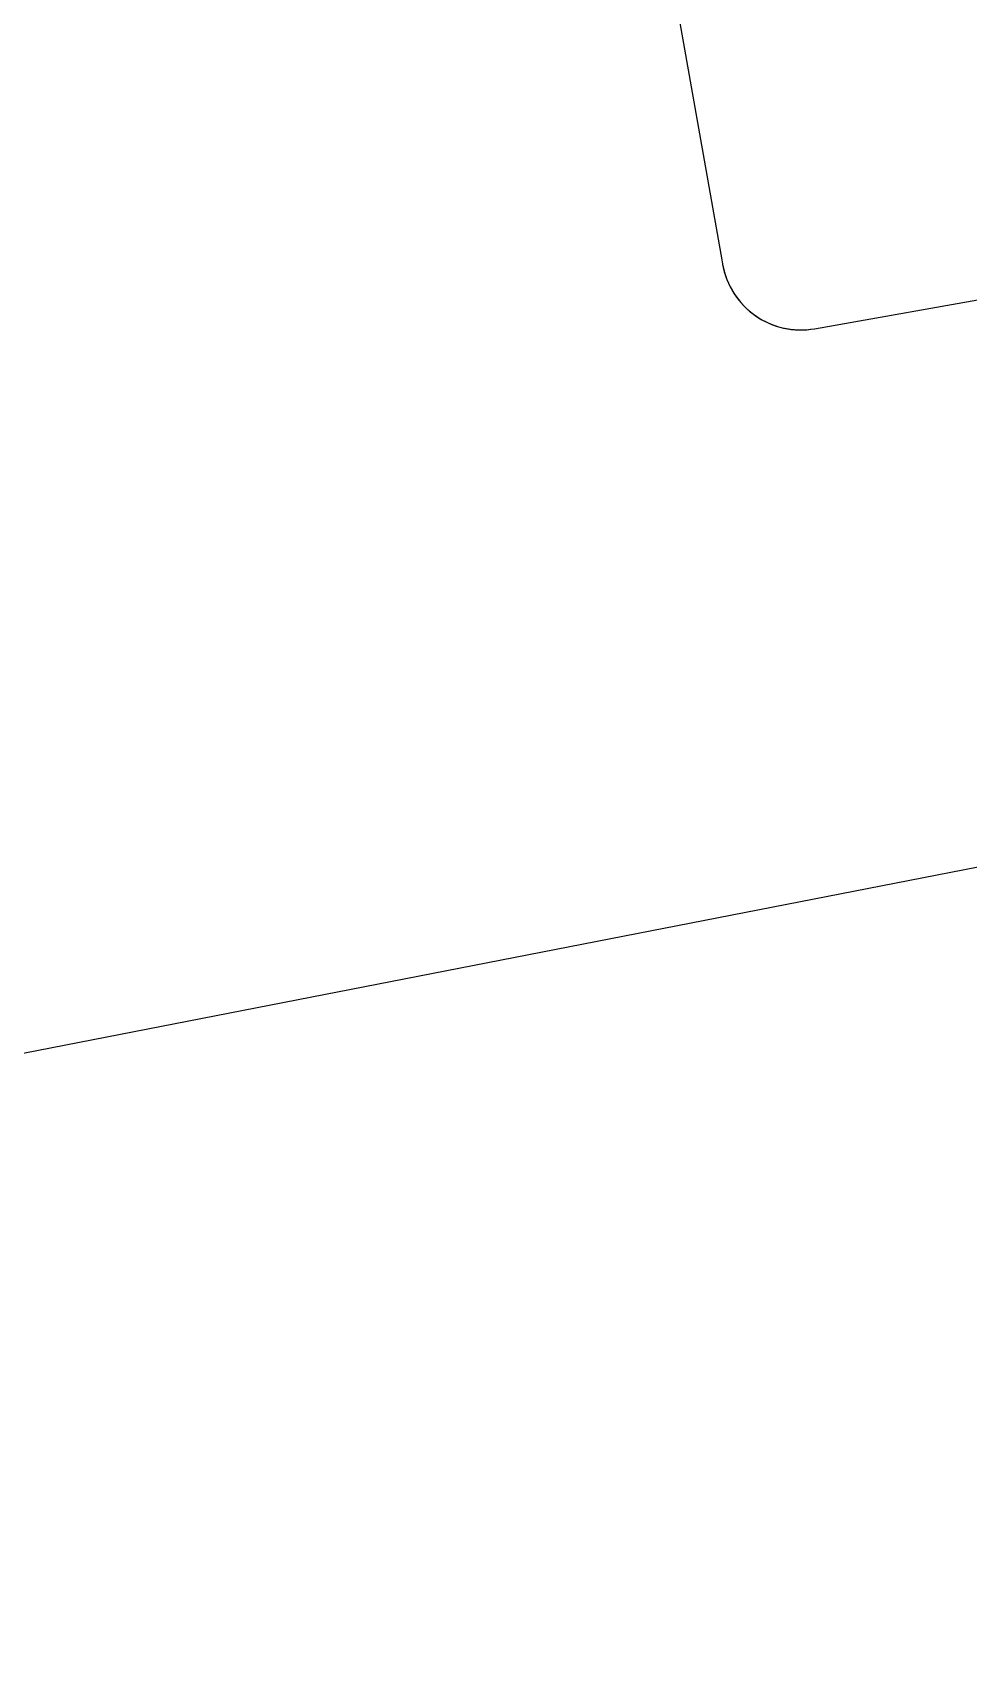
# Model space of a CAD drawing. Header units: millimetres. Extents: x -65527 to 8894748, y -37603 to 223697.
# Drawn here: x -29328.76 to -29325.17, y 101515.53 to 101521.78 of the extents above; entities that cross this region are included whole.
import ezdxf

# ---------------------------------------------------------------- set-up
doc = ezdxf.new("R2010")
doc.units = ezdxf.units.MM
doc.header["$LTSCALE"] = 10
doc.layers.add('Архитектура', color=251, linetype='Continuous')

msp = doc.modelspace()

# ---------------------------------------------------------------- linework, layer by layer
at = {"layer": 'Архитектура', "lineweight": 25, "transparency": 33554684}
msp.add_line((-29313.5064, 101520.8392), (-31374.7031, 101118.89), dxfattribs=at)
msp.add_line((-29313.5064, 101520.8392), (-31374.7031, 101118.89), dxfattribs=at)
msp.add_line((-29313.5064, 101520.8392), (-31374.7031, 101118.89), dxfattribs=at)
msp.add_line((-29313.5064, 101520.8392), (-31374.7031, 101118.89), dxfattribs=at)
msp.add_line((-29313.5064, 101520.8392), (-31374.7031, 101118.89), dxfattribs=at)
msp.add_line((-29313.5064, 101520.8392), (-31374.7031, 101118.89), dxfattribs=at)
msp.add_line((-29313.5064, 101520.8392), (-31374.7031, 101118.89), dxfattribs=at)
msp.add_line((-29313.5064, 101520.8392), (-31374.7031, 101118.89), dxfattribs=at)
msp.add_line((-29313.5064, 101520.8392), (-31374.7031, 101118.89), dxfattribs=at)
msp.add_line((-29313.5064, 101520.8392), (-31374.7031, 101118.89), dxfattribs=at)
msp.add_line((-29313.5064, 101520.8392), (-31374.7031, 101118.89), dxfattribs=at)
msp.add_line((-29313.5064, 101520.8392), (-31374.7031, 101118.89), dxfattribs=at)
msp.add_line((-29313.5064, 101520.8392), (-31374.7031, 101118.89), dxfattribs=at)
msp.add_line((-29313.5064, 101520.8392), (-31374.7031, 101118.89), dxfattribs=at)
msp.add_line((-29313.5064, 101520.8392), (-31374.7031, 101118.89), dxfattribs=at)
msp.add_line((-29313.5064, 101520.8392), (-31374.7031, 101118.89), dxfattribs=at)
msp.add_line((-29313.5064, 101520.8392), (-31374.7031, 101118.89), dxfattribs=at)
msp.add_line((-29313.5064, 101520.8392), (-31374.7031, 101118.89), dxfattribs=at)
msp.add_line((-29313.5064, 101520.8392), (-31374.7031, 101118.89), dxfattribs=at)
msp.add_line((-29313.5064, 101520.8392), (-31374.7031, 101118.89), dxfattribs=at)
msp.add_line((-29313.5064, 101520.8392), (-31374.7031, 101118.89), dxfattribs=at)
msp.add_line((-29313.5064, 101520.8392), (-31374.7031, 101118.89), dxfattribs=at)
msp.add_line((-29313.5064, 101520.8392), (-31374.7031, 101118.89), dxfattribs=at)
msp.add_line((-29313.5064, 101520.8392), (-31374.7031, 101118.89), dxfattribs=at)
msp.add_line((-29313.5064, 101520.8392), (-31374.7031, 101118.89), dxfattribs=at)
msp.add_line((-29313.5064, 101520.8392), (-31374.7031, 101118.89), dxfattribs=at)
msp.add_line((-29313.5064, 101520.8392), (-31374.7031, 101118.89), dxfattribs=at)
msp.add_line((-29313.5064, 101520.8392), (-31374.7031, 101118.89), dxfattribs=at)
msp.add_line((-29313.5064, 101520.8392), (-31374.7031, 101118.89), dxfattribs=at)
msp.add_line((-29313.5064, 101520.8392), (-31374.7031, 101118.89), dxfattribs=at)
msp.add_line((-29313.5064, 101520.8392), (-31374.7031, 101118.89), dxfattribs=at)
msp.add_line((-29313.5064, 101520.8392), (-31374.7031, 101118.89), dxfattribs=at)
msp.add_line((-29313.5064, 101520.8392), (-31374.7031, 101118.89), dxfattribs=at)
msp.add_line((-29313.5064, 101520.8392), (-31374.7031, 101118.89), dxfattribs=at)
msp.add_line((-29313.5064, 101520.8392), (-31374.7031, 101118.89), dxfattribs=at)
msp.add_line((-29313.5064, 101520.8392), (-31374.7031, 101118.89), dxfattribs=at)
msp.add_line((-29313.5064, 101520.8392), (-31374.7031, 101118.89), dxfattribs=at)
msp.add_line((-29313.5064, 101520.8392), (-31374.7031, 101118.89), dxfattribs=at)
msp.add_line((-29313.5064, 101520.8392), (-31374.7031, 101118.89), dxfattribs=at)
msp.add_line((-29313.5064, 101520.8392), (-31374.7031, 101118.89), dxfattribs=at)
msp.add_line((-29313.5064, 101520.8392), (-31374.7031, 101118.89), dxfattribs=at)
msp.add_line((-29313.5064, 101520.8392), (-31374.7031, 101118.89), dxfattribs=at)
msp.add_line((-29313.5064, 101520.8392), (-31374.7031, 101118.89), dxfattribs=at)
msp.add_line((-29313.5064, 101520.8392), (-31374.7031, 101118.89), dxfattribs=at)
msp.add_line((-29313.5064, 101520.8392), (-31374.7031, 101118.89), dxfattribs=at)
msp.add_line((-29313.5064, 101520.8392), (-31374.7031, 101118.89), dxfattribs=at)
msp.add_line((-29313.5064, 101520.8392), (-31374.7031, 101118.89), dxfattribs=at)
msp.add_line((-29313.5064, 101520.8392), (-31374.7031, 101118.89), dxfattribs=at)
msp.add_line((-29313.5064, 101520.8392), (-31374.7031, 101118.89), dxfattribs=at)
msp.add_line((-29313.5064, 101520.8392), (-31374.7031, 101118.89), dxfattribs=at)
msp.add_line((-29313.5064, 101520.8392), (-31374.7031, 101118.89), dxfattribs=at)
msp.add_line((-29313.5064, 101520.8392), (-31374.7031, 101118.89), dxfattribs=at)
msp.add_line((-29313.5064, 101520.8392), (-31374.7031, 101118.89), dxfattribs=at)
msp.add_line((-29313.5064, 101520.8392), (-31374.7031, 101118.89), dxfattribs=at)
msp.add_line((-29313.5064, 101520.8392), (-31374.7031, 101118.89), dxfattribs=at)
msp.add_line((-29313.5064, 101520.8392), (-31374.7031, 101118.89), dxfattribs=at)
msp.add_line((-29313.5064, 101520.8392), (-31374.7031, 101118.89), dxfattribs=at)
msp.add_line((-29313.5064, 101520.8392), (-31374.7031, 101118.89), dxfattribs=at)
msp.add_line((-29313.5064, 101520.8392), (-31374.7031, 101118.89), dxfattribs=at)
msp.add_line((-29313.5064, 101520.8392), (-31374.7031, 101118.89), dxfattribs=at)
msp.add_line((-29313.5064, 101520.8392), (-31374.7031, 101118.89), dxfattribs=at)
msp.add_line((-29313.5064, 101520.8392), (-31374.7031, 101118.89), dxfattribs=at)
msp.add_line((-29313.5064, 101520.8392), (-31374.7031, 101118.89), dxfattribs=at)
msp.add_line((-29313.5064, 101520.8392), (-31374.7031, 101118.89), dxfattribs=at)
msp.add_line((-29313.5064, 101520.8392), (-31374.7031, 101118.89), dxfattribs=at)
msp.add_line((-29313.5064, 101520.8392), (-31374.7031, 101118.89), dxfattribs=at)
msp.add_line((-29313.5064, 101520.8392), (-31374.7031, 101118.89), dxfattribs=at)
msp.add_line((-29313.5064, 101520.8392), (-31374.7031, 101118.89), dxfattribs=at)
msp.add_line((-29313.5064, 101520.8392), (-31374.7031, 101118.89), dxfattribs=at)
msp.add_line((-29313.5064, 101520.8392), (-31374.7031, 101118.89), dxfattribs=at)
msp.add_line((-29313.5064, 101520.8392), (-31374.7031, 101118.89), dxfattribs=at)
msp.add_line((-29313.5064, 101520.8392), (-31374.7031, 101118.89), dxfattribs=at)
msp.add_line((-29313.5064, 101520.8392), (-31374.7031, 101118.89), dxfattribs=at)
msp.add_line((-29313.5064, 101520.8392), (-31374.7031, 101118.89), dxfattribs=at)
msp.add_line((-29313.5064, 101520.8392), (-31374.7031, 101118.89), dxfattribs=at)
msp.add_line((-29313.5064, 101520.8392), (-31374.7031, 101118.89), dxfattribs=at)
msp.add_line((-29313.5064, 101520.8392), (-31374.7031, 101118.89), dxfattribs=at)
msp.add_line((-29313.5064, 101520.8392), (-31374.7031, 101118.89), dxfattribs=at)
msp.add_line((-29313.5064, 101520.8392), (-31374.7031, 101118.89), dxfattribs=at)
msp.add_line((-29313.5064, 101520.8392), (-31374.7031, 101118.89), dxfattribs=at)
msp.add_line((-29313.5064, 101520.8392), (-31374.7031, 101118.89), dxfattribs=at)
msp.add_line((-29313.5064, 101520.8392), (-31374.7031, 101118.89), dxfattribs=at)
msp.add_line((-29313.5064, 101520.8392), (-31374.7031, 101118.89), dxfattribs=at)
msp.add_line((-29313.5064, 101520.8392), (-31374.7031, 101118.89), dxfattribs=at)
msp.add_line((-29313.5064, 101520.8392), (-31374.7031, 101118.89), dxfattribs=at)
msp.add_line((-29313.5064, 101520.8392), (-31374.7031, 101118.89), dxfattribs=at)
msp.add_line((-29313.5064, 101520.8392), (-31374.7031, 101118.89), dxfattribs=at)
msp.add_line((-29313.5064, 101520.8392), (-31374.7031, 101118.89), dxfattribs=at)
msp.add_line((-29313.5064, 101520.8392), (-31374.7031, 101118.89), dxfattribs=at)
msp.add_line((-29313.5064, 101520.8392), (-31374.7031, 101118.89), dxfattribs=at)
msp.add_line((-29313.5064, 101520.8392), (-31374.7031, 101118.89), dxfattribs=at)
msp.add_line((-29313.5064, 101520.8392), (-31374.7031, 101118.89), dxfattribs=at)
msp.add_line((-29313.5064, 101520.8392), (-31374.7031, 101118.89), dxfattribs=at)
msp.add_line((-29313.5064, 101520.8392), (-31374.7031, 101118.89), dxfattribs=at)
msp.add_line((-29313.5064, 101520.8392), (-31374.7031, 101118.89), dxfattribs=at)
msp.add_line((-29313.5064, 101520.8392), (-31374.7031, 101118.89), dxfattribs=at)
msp.add_line((-29313.5064, 101520.8392), (-31374.7031, 101118.89), dxfattribs=at)
msp.add_line((-29313.5064, 101520.8392), (-31374.7031, 101118.89), dxfattribs=at)
msp.add_line((-29313.5064, 101520.8392), (-31374.7031, 101118.89), dxfattribs=at)
msp.add_line((-29313.5064, 101520.8392), (-31374.7031, 101118.89), dxfattribs=at)
msp.add_line((-29313.5064, 101520.8392), (-31374.7031, 101118.89), dxfattribs=at)
msp.add_line((-29313.5064, 101520.8392), (-31374.7031, 101118.89), dxfattribs=at)
msp.add_line((-29313.5064, 101520.8392), (-31374.7031, 101118.89), dxfattribs=at)
msp.add_line((-29313.5064, 101520.8392), (-31374.7031, 101118.89), dxfattribs=at)
msp.add_line((-29313.5064, 101520.8392), (-31374.7031, 101118.89), dxfattribs=at)
msp.add_line((-29313.5064, 101520.8392), (-31374.7031, 101118.89), dxfattribs=at)
msp.add_line((-29313.5064, 101520.8392), (-31374.7031, 101118.89), dxfattribs=at)
msp.add_line((-29313.5064, 101520.8392), (-31374.7031, 101118.89), dxfattribs=at)
msp.add_line((-29313.5064, 101520.8392), (-31374.7031, 101118.89), dxfattribs=at)
msp.add_line((-29313.5064, 101520.8392), (-31374.7031, 101118.89), dxfattribs=at)
msp.add_line((-29313.5064, 101520.8392), (-31374.7031, 101118.89), dxfattribs=at)
msp.add_line((-29313.5064, 101520.8392), (-31374.7031, 101118.89), dxfattribs=at)
msp.add_line((-29313.5064, 101520.8392), (-31374.7031, 101118.89), dxfattribs=at)
msp.add_line((-29313.5064, 101520.8392), (-31374.7031, 101118.89), dxfattribs=at)
msp.add_line((-29313.5064, 101520.8392), (-31374.7031, 101118.89), dxfattribs=at)
msp.add_line((-29313.5064, 101520.8392), (-31374.7031, 101118.89), dxfattribs=at)
msp.add_line((-29313.5064, 101520.8392), (-31374.7031, 101118.89), dxfattribs=at)
msp.add_line((-29313.5064, 101520.8392), (-31374.7031, 101118.89), dxfattribs=at)
msp.add_line((-29313.5064, 101520.8392), (-31374.7031, 101118.89), dxfattribs=at)
msp.add_line((-29313.5064, 101520.8392), (-31374.7031, 101118.89), dxfattribs=at)
msp.add_line((-29313.5064, 101520.8392), (-31374.7031, 101118.89), dxfattribs=at)
msp.add_line((-29313.5064, 101520.8392), (-31374.7031, 101118.89), dxfattribs=at)
msp.add_line((-29313.5064, 101520.8392), (-31374.7031, 101118.89), dxfattribs=at)
msp.add_line((-29313.5064, 101520.8392), (-31374.7031, 101118.89), dxfattribs=at)
msp.add_line((-29313.5064, 101520.8392), (-31374.7031, 101118.89), dxfattribs=at)
msp.add_line((-29313.5064, 101520.8392), (-31374.7031, 101118.89), dxfattribs=at)
msp.add_line((-29313.5064, 101520.8392), (-31374.7031, 101118.89), dxfattribs=at)
msp.add_line((-29313.5064, 101520.8392), (-31374.7031, 101118.89), dxfattribs=at)
msp.add_line((-29313.5064, 101520.8392), (-31374.7031, 101118.89), dxfattribs=at)
msp.add_line((-29313.5064, 101520.8392), (-31374.7031, 101118.89), dxfattribs=at)
msp.add_line((-29313.5064, 101520.8392), (-31374.7031, 101118.89), dxfattribs=at)
msp.add_line((-29313.5064, 101520.8392), (-31374.7031, 101118.89), dxfattribs=at)
msp.add_line((-29313.5064, 101520.8392), (-31374.7031, 101118.89), dxfattribs=at)
msp.add_line((-29313.5064, 101520.8392), (-31374.7031, 101118.89), dxfattribs=at)
msp.add_line((-29313.5064, 101520.8392), (-31374.7031, 101118.89), dxfattribs=at)
msp.add_line((-29313.5064, 101520.8392), (-31374.7031, 101118.89), dxfattribs=at)
msp.add_line((-29313.5064, 101520.8392), (-31374.7031, 101118.89), dxfattribs=at)
msp.add_line((-29313.5064, 101520.8392), (-31374.7031, 101118.89), dxfattribs=at)
msp.add_line((-29313.5064, 101520.8392), (-31374.7031, 101118.89), dxfattribs=at)
msp.add_line((-29313.5064, 101520.8392), (-31374.7031, 101118.89), dxfattribs=at)
msp.add_line((-29313.5064, 101520.8392), (-31374.7031, 101118.89), dxfattribs=at)
msp.add_line((-29313.5064, 101520.8392), (-31374.7031, 101118.89), dxfattribs=at)
msp.add_line((-29313.5064, 101520.8392), (-31374.7031, 101118.89), dxfattribs=at)
msp.add_line((-29313.5064, 101520.8392), (-31374.7031, 101118.89), dxfattribs=at)
msp.add_line((-29313.5064, 101520.8392), (-31374.7031, 101118.89), dxfattribs=at)
msp.add_line((-29313.5064, 101520.8392), (-31374.7031, 101118.89), dxfattribs=at)
msp.add_line((-29313.5064, 101520.8392), (-31374.7031, 101118.89), dxfattribs=at)
msp.add_lwpolyline([(-29327.2209, 101528.1987, 0.4144), (-29327.3691, 101527.9867), (-29326.1137, 101520.9037, 0.430028), (-29325.7573, 101520.6393), (-29325.0371, 101520.767, 0.109814)], format="xyb", dxfattribs=at)
msp.add_lwpolyline([(-29327.2209, 101528.1987, 0.4144), (-29327.3691, 101527.9867), (-29326.1137, 101520.9037, 0.430028), (-29325.7573, 101520.6393), (-29325.0371, 101520.767, 0.109814)], format="xyb", dxfattribs=at)
msp.add_lwpolyline([(-29327.2209, 101528.1987, 0.4144), (-29327.3691, 101527.9867), (-29326.1137, 101520.9037, 0.430028), (-29325.7573, 101520.6393), (-29325.0371, 101520.767, 0.109814)], format="xyb", dxfattribs=at)
msp.add_lwpolyline([(-29327.2209, 101528.1987, 0.4144), (-29327.3691, 101527.9867), (-29326.1137, 101520.9037, 0.430028), (-29325.7573, 101520.6393), (-29325.0371, 101520.767, 0.109814)], format="xyb", dxfattribs=at)
msp.add_lwpolyline([(-29327.2209, 101528.1987, 0.4144), (-29327.3691, 101527.9867), (-29326.1137, 101520.9037, 0.430028), (-29325.7573, 101520.6393), (-29325.0371, 101520.767, 0.109814)], format="xyb", dxfattribs=at)
msp.add_lwpolyline([(-29327.2209, 101528.1987, 0.4144), (-29327.3691, 101527.9867), (-29326.1137, 101520.9037, 0.430028), (-29325.7573, 101520.6393), (-29325.0371, 101520.767, 0.109814)], format="xyb", dxfattribs=at)
msp.add_lwpolyline([(-29327.2209, 101528.1987, 0.4144), (-29327.3691, 101527.9867), (-29326.1137, 101520.9037, 0.430028), (-29325.7573, 101520.6393), (-29325.0371, 101520.767, 0.109814)], format="xyb", dxfattribs=at)
msp.add_lwpolyline([(-29327.2209, 101528.1987, 0.4144), (-29327.3691, 101527.9867), (-29326.1137, 101520.9037, 0.430028), (-29325.7573, 101520.6393), (-29325.0371, 101520.767, 0.109814)], format="xyb", dxfattribs=at)
msp.add_lwpolyline([(-29327.2209, 101528.1987, 0.4144), (-29327.3691, 101527.9867), (-29326.1137, 101520.9037, 0.430028), (-29325.7573, 101520.6393), (-29325.0371, 101520.767, 0.109814)], format="xyb", dxfattribs=at)
msp.add_lwpolyline([(-29327.2209, 101528.1987, 0.4144), (-29327.3691, 101527.9867), (-29326.1137, 101520.9037, 0.430028), (-29325.7573, 101520.6393), (-29325.0371, 101520.767, 0.109814)], format="xyb", dxfattribs=at)
msp.add_lwpolyline([(-29327.2209, 101528.1987, 0.4144), (-29327.3691, 101527.9867), (-29326.1137, 101520.9037, 0.430028), (-29325.7573, 101520.6393), (-29325.0371, 101520.767, 0.109814)], format="xyb", dxfattribs=at)
msp.add_lwpolyline([(-29327.2209, 101528.1987, 0.4144), (-29327.3691, 101527.9867), (-29326.1137, 101520.9037, 0.430028), (-29325.7573, 101520.6393), (-29325.0371, 101520.767, 0.109814)], format="xyb", dxfattribs=at)
msp.add_lwpolyline([(-29327.2209, 101528.1987, 0.4144), (-29327.3691, 101527.9867), (-29326.1137, 101520.9037, 0.430028), (-29325.7573, 101520.6393), (-29325.0371, 101520.767, 0.109814)], format="xyb", dxfattribs=at)
msp.add_lwpolyline([(-29327.2209, 101528.1987, 0.4144), (-29327.3691, 101527.9867), (-29326.1137, 101520.9037, 0.430028), (-29325.7573, 101520.6393), (-29325.0371, 101520.767, 0.109814)], format="xyb", dxfattribs=at)
msp.add_lwpolyline([(-29327.2209, 101528.1987, 0.4144), (-29327.3691, 101527.9867), (-29326.1137, 101520.9037, 0.430028), (-29325.7573, 101520.6393), (-29325.0371, 101520.767, 0.109814)], format="xyb", dxfattribs=at)
msp.add_lwpolyline([(-29327.2209, 101528.1987, 0.4144), (-29327.3691, 101527.9867), (-29326.1137, 101520.9037, 0.430028), (-29325.7573, 101520.6393), (-29325.0371, 101520.767, 0.109814)], format="xyb", dxfattribs=at)
msp.add_lwpolyline([(-29327.2209, 101528.1987, 0.4144), (-29327.3691, 101527.9867), (-29326.1137, 101520.9037, 0.430028), (-29325.7573, 101520.6393), (-29325.0371, 101520.767, 0.109814)], format="xyb", dxfattribs=at)
msp.add_lwpolyline([(-29327.2209, 101528.1987, 0.4144), (-29327.3691, 101527.9867), (-29326.1137, 101520.9037, 0.430028), (-29325.7573, 101520.6393), (-29325.0371, 101520.767, 0.109814)], format="xyb", dxfattribs=at)
msp.add_lwpolyline([(-29327.2209, 101528.1987, 0.4144), (-29327.3691, 101527.9867), (-29326.1137, 101520.9037, 0.430028), (-29325.7573, 101520.6393), (-29325.0371, 101520.767, 0.109814)], format="xyb", dxfattribs=at)
msp.add_lwpolyline([(-29327.2209, 101528.1987, 0.4144), (-29327.3691, 101527.9867), (-29326.1137, 101520.9037, 0.430028), (-29325.7573, 101520.6393), (-29325.0371, 101520.767, 0.109814)], format="xyb", dxfattribs=at)
msp.add_lwpolyline([(-29327.2209, 101528.1987, 0.4144), (-29327.3691, 101527.9867), (-29326.1137, 101520.9037, 0.430028), (-29325.7573, 101520.6393), (-29325.0371, 101520.767, 0.109814)], format="xyb", dxfattribs=at)
msp.add_lwpolyline([(-29327.2209, 101528.1987, 0.4144), (-29327.3691, 101527.9867), (-29326.1137, 101520.9037, 0.430028), (-29325.7573, 101520.6393), (-29325.0371, 101520.767, 0.109814)], format="xyb", dxfattribs=at)
msp.add_lwpolyline([(-29327.2209, 101528.1987, 0.4144), (-29327.3691, 101527.9867), (-29326.1137, 101520.9037, 0.430028), (-29325.7573, 101520.6393), (-29325.0371, 101520.767, 0.109814)], format="xyb", dxfattribs=at)
msp.add_lwpolyline([(-29327.2209, 101528.1987, 0.4144), (-29327.3691, 101527.9867), (-29326.1137, 101520.9037, 0.430028), (-29325.7573, 101520.6393), (-29325.0371, 101520.767, 0.109814)], format="xyb", dxfattribs=at)
msp.add_lwpolyline([(-29327.2209, 101528.1987, 0.4144), (-29327.3691, 101527.9867), (-29326.1137, 101520.9037, 0.430028), (-29325.7573, 101520.6393), (-29325.0371, 101520.767, 0.109814)], format="xyb", dxfattribs=at)
msp.add_lwpolyline([(-29327.2209, 101528.1987, 0.4144), (-29327.3691, 101527.9867), (-29326.1137, 101520.9037, 0.430028), (-29325.7573, 101520.6393), (-29325.0371, 101520.767, 0.109814)], format="xyb", dxfattribs=at)
msp.add_lwpolyline([(-29327.2209, 101528.1987, 0.4144), (-29327.3691, 101527.9867), (-29326.1137, 101520.9037, 0.430028), (-29325.7573, 101520.6393), (-29325.0371, 101520.767, 0.109814)], format="xyb", dxfattribs=at)
msp.add_lwpolyline([(-29327.2209, 101528.1987, 0.4144), (-29327.3691, 101527.9867), (-29326.1137, 101520.9037, 0.430028), (-29325.7573, 101520.6393), (-29325.0371, 101520.767, 0.109814)], format="xyb", dxfattribs=at)
msp.add_lwpolyline([(-29327.2209, 101528.1987, 0.4144), (-29327.3691, 101527.9867), (-29326.1137, 101520.9037, 0.430028), (-29325.7573, 101520.6393), (-29325.0371, 101520.767, 0.109814)], format="xyb", dxfattribs=at)
msp.add_lwpolyline([(-29327.2209, 101528.1987, 0.4144), (-29327.3691, 101527.9867), (-29326.1137, 101520.9037, 0.430028), (-29325.7573, 101520.6393), (-29325.0371, 101520.767, 0.109814)], format="xyb", dxfattribs=at)
msp.add_lwpolyline([(-29327.2209, 101528.1987, 0.4144), (-29327.3691, 101527.9867), (-29326.1137, 101520.9037, 0.430028), (-29325.7573, 101520.6393), (-29325.0371, 101520.767, 0.109814)], format="xyb", dxfattribs=at)
msp.add_lwpolyline([(-29327.2209, 101528.1987, 0.4144), (-29327.3691, 101527.9867), (-29326.1137, 101520.9037, 0.430028), (-29325.7573, 101520.6393), (-29325.0371, 101520.767, 0.109814)], format="xyb", dxfattribs=at)
msp.add_lwpolyline([(-29327.2209, 101528.1987, 0.4144), (-29327.3691, 101527.9867), (-29326.1137, 101520.9037, 0.430028), (-29325.7573, 101520.6393), (-29325.0371, 101520.767, 0.109814)], format="xyb", dxfattribs=at)
msp.add_lwpolyline([(-29327.2209, 101528.1987, 0.4144), (-29327.3691, 101527.9867), (-29326.1137, 101520.9037, 0.430028), (-29325.7573, 101520.6393), (-29325.0371, 101520.767, 0.109814)], format="xyb", dxfattribs=at)
msp.add_lwpolyline([(-29327.2209, 101528.1987, 0.4144), (-29327.3691, 101527.9867), (-29326.1137, 101520.9037, 0.430028), (-29325.7573, 101520.6393), (-29325.0371, 101520.767, 0.109814)], format="xyb", dxfattribs=at)
msp.add_lwpolyline([(-29327.2209, 101528.1987, 0.4144), (-29327.3691, 101527.9867), (-29326.1137, 101520.9037, 0.430028), (-29325.7573, 101520.6393), (-29325.0371, 101520.767, 0.109814)], format="xyb", dxfattribs=at)
msp.add_lwpolyline([(-29327.2209, 101528.1987, 0.4144), (-29327.3691, 101527.9867), (-29326.1137, 101520.9037, 0.430028), (-29325.7573, 101520.6393), (-29325.0371, 101520.767, 0.109814)], format="xyb", dxfattribs=at)
msp.add_lwpolyline([(-29327.2209, 101528.1987, 0.4144), (-29327.3691, 101527.9867), (-29326.1137, 101520.9037, 0.430028), (-29325.7573, 101520.6393), (-29325.0371, 101520.767, 0.109814)], format="xyb", dxfattribs=at)
msp.add_lwpolyline([(-29327.2209, 101528.1987, 0.4144), (-29327.3691, 101527.9867), (-29326.1137, 101520.9037, 0.430028), (-29325.7573, 101520.6393), (-29325.0371, 101520.767, 0.109814)], format="xyb", dxfattribs=at)
msp.add_lwpolyline([(-29327.2209, 101528.1987, 0.4144), (-29327.3691, 101527.9867), (-29326.1137, 101520.9037, 0.430028), (-29325.7573, 101520.6393), (-29325.0371, 101520.767, 0.109814)], format="xyb", dxfattribs=at)
msp.add_lwpolyline([(-29327.2209, 101528.1987, 0.4144), (-29327.3691, 101527.9867), (-29326.1137, 101520.9037, 0.430028), (-29325.7573, 101520.6393), (-29325.0371, 101520.767, 0.109814)], format="xyb", dxfattribs=at)
msp.add_lwpolyline([(-29327.2209, 101528.1987, 0.4144), (-29327.3691, 101527.9867), (-29326.1137, 101520.9037, 0.430028), (-29325.7573, 101520.6393), (-29325.0371, 101520.767, 0.109814)], format="xyb", dxfattribs=at)
msp.add_lwpolyline([(-29327.2209, 101528.1987, 0.4144), (-29327.3691, 101527.9867), (-29326.1137, 101520.9037, 0.430028), (-29325.7573, 101520.6393), (-29325.0371, 101520.767, 0.109814)], format="xyb", dxfattribs=at)
msp.add_lwpolyline([(-29327.2209, 101528.1987, 0.4144), (-29327.3691, 101527.9867), (-29326.1137, 101520.9037, 0.430028), (-29325.7573, 101520.6393), (-29325.0371, 101520.767, 0.109814)], format="xyb", dxfattribs=at)
msp.add_lwpolyline([(-29327.2209, 101528.1987, 0.4144), (-29327.3691, 101527.9867), (-29326.1137, 101520.9037, 0.430028), (-29325.7573, 101520.6393), (-29325.0371, 101520.767, 0.109814)], format="xyb", dxfattribs=at)
msp.add_lwpolyline([(-29327.2209, 101528.1987, 0.4144), (-29327.3691, 101527.9867), (-29326.1137, 101520.9037, 0.430028), (-29325.7573, 101520.6393), (-29325.0371, 101520.767, 0.109814)], format="xyb", dxfattribs=at)
msp.add_lwpolyline([(-29327.2209, 101528.1987, 0.4144), (-29327.3691, 101527.9867), (-29326.1137, 101520.9037, 0.430028), (-29325.7573, 101520.6393), (-29325.0371, 101520.767, 0.109814)], format="xyb", dxfattribs=at)
msp.add_lwpolyline([(-29327.2209, 101528.1987, 0.4144), (-29327.3691, 101527.9867), (-29326.1137, 101520.9037, 0.430028), (-29325.7573, 101520.6393), (-29325.0371, 101520.767, 0.109814)], format="xyb", dxfattribs=at)
msp.add_lwpolyline([(-29327.2209, 101528.1987, 0.4144), (-29327.3691, 101527.9867), (-29326.1137, 101520.9037, 0.430028), (-29325.7573, 101520.6393), (-29325.0371, 101520.767, 0.109814)], format="xyb", dxfattribs=at)
msp.add_lwpolyline([(-29327.2209, 101528.1987, 0.4144), (-29327.3691, 101527.9867), (-29326.1137, 101520.9037, 0.430028), (-29325.7573, 101520.6393), (-29325.0371, 101520.767, 0.109814)], format="xyb", dxfattribs=at)
msp.add_lwpolyline([(-29327.2209, 101528.1987, 0.4144), (-29327.3691, 101527.9867), (-29326.1137, 101520.9037, 0.430028), (-29325.7573, 101520.6393), (-29325.0371, 101520.767, 0.109814)], format="xyb", dxfattribs=at)
msp.add_lwpolyline([(-29327.2209, 101528.1987, 0.4144), (-29327.3691, 101527.9867), (-29326.1137, 101520.9037, 0.430028), (-29325.7573, 101520.6393), (-29325.0371, 101520.767, 0.109814)], format="xyb", dxfattribs=at)
msp.add_lwpolyline([(-29327.2209, 101528.1987, 0.4144), (-29327.3691, 101527.9867), (-29326.1137, 101520.9037, 0.430028), (-29325.7573, 101520.6393), (-29325.0371, 101520.767, 0.109814)], format="xyb", dxfattribs=at)
msp.add_lwpolyline([(-29327.2209, 101528.1987, 0.4144), (-29327.3691, 101527.9867), (-29326.1137, 101520.9037, 0.430028), (-29325.7573, 101520.6393), (-29325.0371, 101520.767, 0.109814)], format="xyb", dxfattribs=at)
msp.add_lwpolyline([(-29327.2209, 101528.1987, 0.4144), (-29327.3691, 101527.9867), (-29326.1137, 101520.9037, 0.430028), (-29325.7573, 101520.6393), (-29325.0371, 101520.767, 0.109814)], format="xyb", dxfattribs=at)
msp.add_lwpolyline([(-29327.2209, 101528.1987, 0.4144), (-29327.3691, 101527.9867), (-29326.1137, 101520.9037, 0.430028), (-29325.7573, 101520.6393), (-29325.0371, 101520.767, 0.109814)], format="xyb", dxfattribs=at)
msp.add_lwpolyline([(-29327.2209, 101528.1987, 0.4144), (-29327.3691, 101527.9867), (-29326.1137, 101520.9037, 0.430028), (-29325.7573, 101520.6393), (-29325.0371, 101520.767, 0.109814)], format="xyb", dxfattribs=at)
msp.add_lwpolyline([(-29327.2209, 101528.1987, 0.4144), (-29327.3691, 101527.9867), (-29326.1137, 101520.9037, 0.430028), (-29325.7573, 101520.6393), (-29325.0371, 101520.767, 0.109814)], format="xyb", dxfattribs=at)
msp.add_lwpolyline([(-29327.2209, 101528.1987, 0.4144), (-29327.3691, 101527.9867), (-29326.1137, 101520.9037, 0.430028), (-29325.7573, 101520.6393), (-29325.0371, 101520.767, 0.109814)], format="xyb", dxfattribs=at)
msp.add_lwpolyline([(-29327.2209, 101528.1987, 0.4144), (-29327.3691, 101527.9867), (-29326.1137, 101520.9037, 0.430028), (-29325.7573, 101520.6393), (-29325.0371, 101520.767, 0.109814)], format="xyb", dxfattribs=at)
msp.add_lwpolyline([(-29327.2209, 101528.1987, 0.4144), (-29327.3691, 101527.9867), (-29326.1137, 101520.9037, 0.430028), (-29325.7573, 101520.6393), (-29325.0371, 101520.767, 0.109814)], format="xyb", dxfattribs=at)
msp.add_lwpolyline([(-29327.2209, 101528.1987, 0.4144), (-29327.3691, 101527.9867), (-29326.1137, 101520.9037, 0.430028), (-29325.7573, 101520.6393), (-29325.0371, 101520.767, 0.109814)], format="xyb", dxfattribs=at)
msp.add_lwpolyline([(-29327.2209, 101528.1987, 0.4144), (-29327.3691, 101527.9867), (-29326.1137, 101520.9037, 0.430028), (-29325.7573, 101520.6393), (-29325.0371, 101520.767, 0.109814)], format="xyb", dxfattribs=at)
msp.add_lwpolyline([(-29327.2209, 101528.1987, 0.4144), (-29327.3691, 101527.9867), (-29326.1137, 101520.9037, 0.430028), (-29325.7573, 101520.6393), (-29325.0371, 101520.767, 0.109814)], format="xyb", dxfattribs=at)
msp.add_lwpolyline([(-29327.2209, 101528.1987, 0.4144), (-29327.3691, 101527.9867), (-29326.1137, 101520.9037, 0.430028), (-29325.7573, 101520.6393), (-29325.0371, 101520.767, 0.109814)], format="xyb", dxfattribs=at)
msp.add_lwpolyline([(-29327.2209, 101528.1987, 0.4144), (-29327.3691, 101527.9867), (-29326.1137, 101520.9037, 0.430028), (-29325.7573, 101520.6393), (-29325.0371, 101520.767, 0.109814)], format="xyb", dxfattribs=at)
msp.add_lwpolyline([(-29327.2209, 101528.1987, 0.4144), (-29327.3691, 101527.9867), (-29326.1137, 101520.9037, 0.430028), (-29325.7573, 101520.6393), (-29325.0371, 101520.767, 0.109814)], format="xyb", dxfattribs=at)
msp.add_lwpolyline([(-29327.2209, 101528.1987, 0.4144), (-29327.3691, 101527.9867), (-29326.1137, 101520.9037, 0.430028), (-29325.7573, 101520.6393), (-29325.0371, 101520.767, 0.109814)], format="xyb", dxfattribs=at)
msp.add_lwpolyline([(-29327.2209, 101528.1987, 0.4144), (-29327.3691, 101527.9867), (-29326.1137, 101520.9037, 0.430028), (-29325.7573, 101520.6393), (-29325.0371, 101520.767, 0.109814)], format="xyb", dxfattribs=at)
msp.add_lwpolyline([(-29327.2209, 101528.1987, 0.4144), (-29327.3691, 101527.9867), (-29326.1137, 101520.9037, 0.430028), (-29325.7573, 101520.6393), (-29325.0371, 101520.767, 0.109814)], format="xyb", dxfattribs=at)
msp.add_lwpolyline([(-29327.2209, 101528.1987, 0.4144), (-29327.3691, 101527.9867), (-29326.1137, 101520.9037, 0.430028), (-29325.7573, 101520.6393), (-29325.0371, 101520.767, 0.109814)], format="xyb", dxfattribs=at)
msp.add_lwpolyline([(-29327.2209, 101528.1987, 0.4144), (-29327.3691, 101527.9867), (-29326.1137, 101520.9037, 0.430028), (-29325.7573, 101520.6393), (-29325.0371, 101520.767, 0.109814)], format="xyb", dxfattribs=at)
msp.add_lwpolyline([(-29327.2209, 101528.1987, 0.4144), (-29327.3691, 101527.9867), (-29326.1137, 101520.9037, 0.430028), (-29325.7573, 101520.6393), (-29325.0371, 101520.767, 0.109814)], format="xyb", dxfattribs=at)
msp.add_lwpolyline([(-29327.2209, 101528.1987, 0.4144), (-29327.3691, 101527.9867), (-29326.1137, 101520.9037, 0.430028), (-29325.7573, 101520.6393), (-29325.0371, 101520.767, 0.109814)], format="xyb", dxfattribs=at)
msp.add_lwpolyline([(-29327.2209, 101528.1987, 0.4144), (-29327.3691, 101527.9867), (-29326.1137, 101520.9037, 0.430028), (-29325.7573, 101520.6393), (-29325.0371, 101520.767, 0.109814)], format="xyb", dxfattribs=at)
msp.add_lwpolyline([(-29327.2209, 101528.1987, 0.4144), (-29327.3691, 101527.9867), (-29326.1137, 101520.9037, 0.430028), (-29325.7573, 101520.6393), (-29325.0371, 101520.767, 0.109814)], format="xyb", dxfattribs=at)
msp.add_lwpolyline([(-29327.2209, 101528.1987, 0.4144), (-29327.3691, 101527.9867), (-29326.1137, 101520.9037, 0.430028), (-29325.7573, 101520.6393), (-29325.0371, 101520.767, 0.109814)], format="xyb", dxfattribs=at)
msp.add_lwpolyline([(-29327.2209, 101528.1987, 0.4144), (-29327.3691, 101527.9867), (-29326.1137, 101520.9037, 0.430028), (-29325.7573, 101520.6393), (-29325.0371, 101520.767, 0.109814)], format="xyb", dxfattribs=at)
msp.add_lwpolyline([(-29327.2209, 101528.1987, 0.4144), (-29327.3691, 101527.9867), (-29326.1137, 101520.9037, 0.430028), (-29325.7573, 101520.6393), (-29325.0371, 101520.767, 0.109814)], format="xyb", dxfattribs=at)
msp.add_lwpolyline([(-29327.2209, 101528.1987, 0.4144), (-29327.3691, 101527.9867), (-29326.1137, 101520.9037, 0.430028), (-29325.7573, 101520.6393), (-29325.0371, 101520.767, 0.109814)], format="xyb", dxfattribs=at)
msp.add_lwpolyline([(-29327.2209, 101528.1987, 0.4144), (-29327.3691, 101527.9867), (-29326.1137, 101520.9037, 0.430028), (-29325.7573, 101520.6393), (-29325.0371, 101520.767, 0.109814)], format="xyb", dxfattribs=at)
msp.add_lwpolyline([(-29327.2209, 101528.1987, 0.4144), (-29327.3691, 101527.9867), (-29326.1137, 101520.9037, 0.430028), (-29325.7573, 101520.6393), (-29325.0371, 101520.767, 0.109814)], format="xyb", dxfattribs=at)
msp.add_lwpolyline([(-29327.2209, 101528.1987, 0.4144), (-29327.3691, 101527.9867), (-29326.1137, 101520.9037, 0.430028), (-29325.7573, 101520.6393), (-29325.0371, 101520.767, 0.109814)], format="xyb", dxfattribs=at)
msp.add_lwpolyline([(-29327.2209, 101528.1987, 0.4144), (-29327.3691, 101527.9867), (-29326.1137, 101520.9037, 0.430028), (-29325.7573, 101520.6393), (-29325.0371, 101520.767, 0.109814)], format="xyb", dxfattribs=at)
msp.add_lwpolyline([(-29327.2209, 101528.1987, 0.4144), (-29327.3691, 101527.9867), (-29326.1137, 101520.9037, 0.430028), (-29325.7573, 101520.6393), (-29325.0371, 101520.767, 0.109814)], format="xyb", dxfattribs=at)
msp.add_lwpolyline([(-29327.2209, 101528.1987, 0.4144), (-29327.3691, 101527.9867), (-29326.1137, 101520.9037, 0.430028), (-29325.7573, 101520.6393), (-29325.0371, 101520.767, 0.109814)], format="xyb", dxfattribs=at)
msp.add_lwpolyline([(-29327.2209, 101528.1987, 0.4144), (-29327.3691, 101527.9867), (-29326.1137, 101520.9037, 0.430028), (-29325.7573, 101520.6393), (-29325.0371, 101520.767, 0.109814)], format="xyb", dxfattribs=at)
msp.add_lwpolyline([(-29327.2209, 101528.1987, 0.4144), (-29327.3691, 101527.9867), (-29326.1137, 101520.9037, 0.430028), (-29325.7573, 101520.6393), (-29325.0371, 101520.767, 0.109814)], format="xyb", dxfattribs=at)
msp.add_lwpolyline([(-29327.2209, 101528.1987, 0.4144), (-29327.3691, 101527.9867), (-29326.1137, 101520.9037, 0.430028), (-29325.7573, 101520.6393), (-29325.0371, 101520.767, 0.109814)], format="xyb", dxfattribs=at)
msp.add_lwpolyline([(-29327.2209, 101528.1987, 0.4144), (-29327.3691, 101527.9867), (-29326.1137, 101520.9037, 0.430028), (-29325.7573, 101520.6393), (-29325.0371, 101520.767, 0.109814)], format="xyb", dxfattribs=at)
msp.add_lwpolyline([(-29327.2209, 101528.1987, 0.4144), (-29327.3691, 101527.9867), (-29326.1137, 101520.9037, 0.430028), (-29325.7573, 101520.6393), (-29325.0371, 101520.767, 0.109814)], format="xyb", dxfattribs=at)
msp.add_lwpolyline([(-29327.2209, 101528.1987, 0.4144), (-29327.3691, 101527.9867), (-29326.1137, 101520.9037, 0.430028), (-29325.7573, 101520.6393), (-29325.0371, 101520.767, 0.109814)], format="xyb", dxfattribs=at)
msp.add_lwpolyline([(-29327.2209, 101528.1987, 0.4144), (-29327.3691, 101527.9867), (-29326.1137, 101520.9037, 0.430028), (-29325.7573, 101520.6393), (-29325.0371, 101520.767, 0.109814)], format="xyb", dxfattribs=at)
msp.add_lwpolyline([(-29327.2209, 101528.1987, 0.4144), (-29327.3691, 101527.9867), (-29326.1137, 101520.9037, 0.430028), (-29325.7573, 101520.6393), (-29325.0371, 101520.767, 0.109814)], format="xyb", dxfattribs=at)
msp.add_lwpolyline([(-29327.2209, 101528.1987, 0.4144), (-29327.3691, 101527.9867), (-29326.1137, 101520.9037, 0.430028), (-29325.7573, 101520.6393), (-29325.0371, 101520.767, 0.109814)], format="xyb", dxfattribs=at)
msp.add_lwpolyline([(-29327.2209, 101528.1987, 0.4144), (-29327.3691, 101527.9867), (-29326.1137, 101520.9037, 0.430028), (-29325.7573, 101520.6393), (-29325.0371, 101520.767, 0.109814)], format="xyb", dxfattribs=at)
msp.add_lwpolyline([(-29327.2209, 101528.1987, 0.4144), (-29327.3691, 101527.9867), (-29326.1137, 101520.9037, 0.430028), (-29325.7573, 101520.6393), (-29325.0371, 101520.767, 0.109814)], format="xyb", dxfattribs=at)
msp.add_lwpolyline([(-29327.2209, 101528.1987, 0.4144), (-29327.3691, 101527.9867), (-29326.1137, 101520.9037, 0.430028), (-29325.7573, 101520.6393), (-29325.0371, 101520.767, 0.109814)], format="xyb", dxfattribs=at)
msp.add_lwpolyline([(-29327.2209, 101528.1987, 0.4144), (-29327.3691, 101527.9867), (-29326.1137, 101520.9037, 0.430028), (-29325.7573, 101520.6393), (-29325.0371, 101520.767, 0.109814)], format="xyb", dxfattribs=at)
msp.add_lwpolyline([(-29327.2209, 101528.1987, 0.4144), (-29327.3691, 101527.9867), (-29326.1137, 101520.9037, 0.430028), (-29325.7573, 101520.6393), (-29325.0371, 101520.767, 0.109814)], format="xyb", dxfattribs=at)
msp.add_lwpolyline([(-29327.2209, 101528.1987, 0.4144), (-29327.3691, 101527.9867), (-29326.1137, 101520.9037, 0.430028), (-29325.7573, 101520.6393), (-29325.0371, 101520.767, 0.109814)], format="xyb", dxfattribs=at)
msp.add_lwpolyline([(-29327.2209, 101528.1987, 0.4144), (-29327.3691, 101527.9867), (-29326.1137, 101520.9037, 0.430028), (-29325.7573, 101520.6393), (-29325.0371, 101520.767, 0.109814)], format="xyb", dxfattribs=at)
msp.add_lwpolyline([(-29327.2209, 101528.1987, 0.4144), (-29327.3691, 101527.9867), (-29326.1137, 101520.9037, 0.430028), (-29325.7573, 101520.6393), (-29325.0371, 101520.767, 0.109814)], format="xyb", dxfattribs=at)
msp.add_lwpolyline([(-29327.2209, 101528.1987, 0.4144), (-29327.3691, 101527.9867), (-29326.1137, 101520.9037, 0.430028), (-29325.7573, 101520.6393), (-29325.0371, 101520.767, 0.109814)], format="xyb", dxfattribs=at)
msp.add_lwpolyline([(-29327.2209, 101528.1987, 0.4144), (-29327.3691, 101527.9867), (-29326.1137, 101520.9037, 0.430028), (-29325.7573, 101520.6393), (-29325.0371, 101520.767, 0.109814)], format="xyb", dxfattribs=at)
msp.add_lwpolyline([(-29327.2209, 101528.1987, 0.4144), (-29327.3691, 101527.9867), (-29326.1137, 101520.9037, 0.430028), (-29325.7573, 101520.6393), (-29325.0371, 101520.767, 0.109814)], format="xyb", dxfattribs=at)
msp.add_lwpolyline([(-29327.2209, 101528.1987, 0.4144), (-29327.3691, 101527.9867), (-29326.1137, 101520.9037, 0.430028), (-29325.7573, 101520.6393), (-29325.0371, 101520.767, 0.109814)], format="xyb", dxfattribs=at)
msp.add_lwpolyline([(-29327.2209, 101528.1987, 0.4144), (-29327.3691, 101527.9867), (-29326.1137, 101520.9037, 0.430028), (-29325.7573, 101520.6393), (-29325.0371, 101520.767, 0.109814)], format="xyb", dxfattribs=at)
msp.add_lwpolyline([(-29327.2209, 101528.1987, 0.4144), (-29327.3691, 101527.9867), (-29326.1137, 101520.9037, 0.430028), (-29325.7573, 101520.6393), (-29325.0371, 101520.767, 0.109814)], format="xyb", dxfattribs=at)
msp.add_lwpolyline([(-29327.2209, 101528.1987, 0.4144), (-29327.3691, 101527.9867), (-29326.1137, 101520.9037, 0.430028), (-29325.7573, 101520.6393), (-29325.0371, 101520.767, 0.109814)], format="xyb", dxfattribs=at)
msp.add_lwpolyline([(-29327.2209, 101528.1987, 0.4144), (-29327.3691, 101527.9867), (-29326.1137, 101520.9037, 0.430028), (-29325.7573, 101520.6393), (-29325.0371, 101520.767, 0.109814)], format="xyb", dxfattribs=at)
msp.add_lwpolyline([(-29327.2209, 101528.1987, 0.4144), (-29327.3691, 101527.9867), (-29326.1137, 101520.9037, 0.430028), (-29325.7573, 101520.6393), (-29325.0371, 101520.767, 0.109814)], format="xyb", dxfattribs=at)
msp.add_lwpolyline([(-29327.2209, 101528.1987, 0.4144), (-29327.3691, 101527.9867), (-29326.1137, 101520.9037, 0.430028), (-29325.7573, 101520.6393), (-29325.0371, 101520.767, 0.109814)], format="xyb", dxfattribs=at)
msp.add_lwpolyline([(-29327.2209, 101528.1987, 0.4144), (-29327.3691, 101527.9867), (-29326.1137, 101520.9037, 0.430028), (-29325.7573, 101520.6393), (-29325.0371, 101520.767, 0.109814)], format="xyb", dxfattribs=at)
msp.add_lwpolyline([(-29327.2209, 101528.1987, 0.4144), (-29327.3691, 101527.9867), (-29326.1137, 101520.9037, 0.430028), (-29325.7573, 101520.6393), (-29325.0371, 101520.767, 0.109814)], format="xyb", dxfattribs=at)
msp.add_lwpolyline([(-29327.2209, 101528.1987, 0.4144), (-29327.3691, 101527.9867), (-29326.1137, 101520.9037, 0.430028), (-29325.7573, 101520.6393), (-29325.0371, 101520.767, 0.109814)], format="xyb", dxfattribs=at)
msp.add_lwpolyline([(-29327.2209, 101528.1987, 0.4144), (-29327.3691, 101527.9867), (-29326.1137, 101520.9037, 0.430028), (-29325.7573, 101520.6393), (-29325.0371, 101520.767, 0.109814)], format="xyb", dxfattribs=at)
msp.add_lwpolyline([(-29327.2209, 101528.1987, 0.4144), (-29327.3691, 101527.9867), (-29326.1137, 101520.9037, 0.430028), (-29325.7573, 101520.6393), (-29325.0371, 101520.767, 0.109814)], format="xyb", dxfattribs=at)
msp.add_lwpolyline([(-29327.2209, 101528.1987, 0.4144), (-29327.3691, 101527.9867), (-29326.1137, 101520.9037, 0.430028), (-29325.7573, 101520.6393), (-29325.0371, 101520.767, 0.109814)], format="xyb", dxfattribs=at)
msp.add_lwpolyline([(-29327.2209, 101528.1987, 0.4144), (-29327.3691, 101527.9867), (-29326.1137, 101520.9037, 0.430028), (-29325.7573, 101520.6393), (-29325.0371, 101520.767, 0.109814)], format="xyb", dxfattribs=at)
msp.add_lwpolyline([(-29327.2209, 101528.1987, 0.4144), (-29327.3691, 101527.9867), (-29326.1137, 101520.9037, 0.430028), (-29325.7573, 101520.6393), (-29325.0371, 101520.767, 0.109814)], format="xyb", dxfattribs=at)
msp.add_lwpolyline([(-29327.2209, 101528.1987, 0.4144), (-29327.3691, 101527.9867), (-29326.1137, 101520.9037, 0.430028), (-29325.7573, 101520.6393), (-29325.0371, 101520.767, 0.109814)], format="xyb", dxfattribs=at)
msp.add_lwpolyline([(-29327.2209, 101528.1987, 0.4144), (-29327.3691, 101527.9867), (-29326.1137, 101520.9037, 0.430028), (-29325.7573, 101520.6393), (-29325.0371, 101520.767, 0.109814)], format="xyb", dxfattribs=at)
msp.add_lwpolyline([(-29327.2209, 101528.1987, 0.4144), (-29327.3691, 101527.9867), (-29326.1137, 101520.9037, 0.430028), (-29325.7573, 101520.6393), (-29325.0371, 101520.767, 0.109814)], format="xyb", dxfattribs=at)
msp.add_lwpolyline([(-29327.2209, 101528.1987, 0.4144), (-29327.3691, 101527.9867), (-29326.1137, 101520.9037, 0.430028), (-29325.7573, 101520.6393), (-29325.0371, 101520.767, 0.109814)], format="xyb", dxfattribs=at)
msp.add_lwpolyline([(-29327.2209, 101528.1987, 0.4144), (-29327.3691, 101527.9867), (-29326.1137, 101520.9037, 0.430028), (-29325.7573, 101520.6393), (-29325.0371, 101520.767, 0.109814)], format="xyb", dxfattribs=at)
msp.add_lwpolyline([(-29327.2209, 101528.1987, 0.4144), (-29327.3691, 101527.9867), (-29326.1137, 101520.9037, 0.430028), (-29325.7573, 101520.6393), (-29325.0371, 101520.767, 0.109814)], format="xyb", dxfattribs=at)
msp.add_lwpolyline([(-29327.2209, 101528.1987, 0.4144), (-29327.3691, 101527.9867), (-29326.1137, 101520.9037, 0.430028), (-29325.7573, 101520.6393), (-29325.0371, 101520.767, 0.109814)], format="xyb", dxfattribs=at)
msp.add_lwpolyline([(-29327.2209, 101528.1987, 0.4144), (-29327.3691, 101527.9867), (-29326.1137, 101520.9037, 0.430028), (-29325.7573, 101520.6393), (-29325.0371, 101520.767, 0.109814)], format="xyb", dxfattribs=at)
msp.add_lwpolyline([(-29327.2209, 101528.1987, 0.4144), (-29327.3691, 101527.9867), (-29326.1137, 101520.9037, 0.430028), (-29325.7573, 101520.6393), (-29325.0371, 101520.767, 0.109814)], format="xyb", dxfattribs=at)
msp.add_lwpolyline([(-29327.2209, 101528.1987, 0.4144), (-29327.3691, 101527.9867), (-29326.1137, 101520.9037, 0.430028), (-29325.7573, 101520.6393), (-29325.0371, 101520.767, 0.109814)], format="xyb", dxfattribs=at)
msp.add_lwpolyline([(-29327.2209, 101528.1987, 0.4144), (-29327.3691, 101527.9867), (-29326.1137, 101520.9037, 0.430028), (-29325.7573, 101520.6393), (-29325.0371, 101520.767, 0.109814)], format="xyb", dxfattribs=at)
msp.add_lwpolyline([(-29327.2209, 101528.1987, 0.4144), (-29327.3691, 101527.9867), (-29326.1137, 101520.9037, 0.430028), (-29325.7573, 101520.6393), (-29325.0371, 101520.767, 0.109814)], format="xyb", dxfattribs=at)
msp.add_lwpolyline([(-29327.2209, 101528.1987, 0.4144), (-29327.3691, 101527.9867), (-29326.1137, 101520.9037, 0.430028), (-29325.7573, 101520.6393), (-29325.0371, 101520.767, 0.109814)], format="xyb", dxfattribs=at)
msp.add_lwpolyline([(-29327.2209, 101528.1987, 0.4144), (-29327.3691, 101527.9867), (-29326.1137, 101520.9037, 0.430028), (-29325.7573, 101520.6393), (-29325.0371, 101520.767, 0.109814)], format="xyb", dxfattribs=at)
msp.add_lwpolyline([(-29327.2209, 101528.1987, 0.4144), (-29327.3691, 101527.9867), (-29326.1137, 101520.9037, 0.430028), (-29325.7573, 101520.6393), (-29325.0371, 101520.767, 0.109814)], format="xyb", dxfattribs=at)
msp.add_lwpolyline([(-29327.2209, 101528.1987, 0.4144), (-29327.3691, 101527.9867), (-29326.1137, 101520.9037, 0.430028), (-29325.7573, 101520.6393), (-29325.0371, 101520.767, 0.109814)], format="xyb", dxfattribs=at)
msp.add_lwpolyline([(-29327.2209, 101528.1987, 0.4144), (-29327.3691, 101527.9867), (-29326.1137, 101520.9037, 0.430028), (-29325.7573, 101520.6393), (-29325.0371, 101520.767, 0.109814)], format="xyb", dxfattribs=at)
msp.add_lwpolyline([(-29327.2209, 101528.1987, 0.4144), (-29327.3691, 101527.9867), (-29326.1137, 101520.9037, 0.430028), (-29325.7573, 101520.6393), (-29325.0371, 101520.767, 0.109814)], format="xyb", dxfattribs=at)
msp.add_lwpolyline([(-29327.2209, 101528.1987, 0.4144), (-29327.3691, 101527.9867), (-29326.1137, 101520.9037, 0.430028), (-29325.7573, 101520.6393), (-29325.0371, 101520.767, 0.109814)], format="xyb", dxfattribs=at)
msp.add_lwpolyline([(-29327.2209, 101528.1987, 0.4144), (-29327.3691, 101527.9867), (-29326.1137, 101520.9037, 0.430028), (-29325.7573, 101520.6393), (-29325.0371, 101520.767, 0.109814)], format="xyb", dxfattribs=at)
msp.add_lwpolyline([(-29327.2209, 101528.1987, 0.4144), (-29327.3691, 101527.9867), (-29326.1137, 101520.9037, 0.430028), (-29325.7573, 101520.6393), (-29325.0371, 101520.767, 0.109814)], format="xyb", dxfattribs=at)
msp.add_lwpolyline([(-29327.2209, 101528.1987, 0.4144), (-29327.3691, 101527.9867), (-29326.1137, 101520.9037, 0.430028), (-29325.7573, 101520.6393), (-29325.0371, 101520.767, 0.109814)], format="xyb", dxfattribs=at)
msp.add_lwpolyline([(-29327.2209, 101528.1987, 0.4144), (-29327.3691, 101527.9867), (-29326.1137, 101520.9037, 0.430028), (-29325.7573, 101520.6393), (-29325.0371, 101520.767, 0.109814)], format="xyb", dxfattribs=at)
msp.add_lwpolyline([(-29327.2209, 101528.1987, 0.4144), (-29327.3691, 101527.9867), (-29326.1137, 101520.9037, 0.430028), (-29325.7573, 101520.6393), (-29325.0371, 101520.767, 0.109814)], format="xyb", dxfattribs=at)
msp.add_lwpolyline([(-29327.2209, 101528.1987, 0.4144), (-29327.3691, 101527.9867), (-29326.1137, 101520.9037, 0.430028), (-29325.7573, 101520.6393), (-29325.0371, 101520.767, 0.109814)], format="xyb", dxfattribs=at)
for centre, radius, start, end in [((-31935.6492, 110639.7931), 9778.6546, 272.59254797, 356.63539137), ((-29325.8105, 101520.9394), 0.3048, 190.0396, 280.0613), ((-29325.8105, 101520.9394), 0.3048, 190.0396, 280.0613), ((-29325.8105, 101520.9394), 0.3048, 190.0396, 280.0613), ((-29325.8105, 101520.9394), 0.3048, 190.0396, 280.0613), ((-29325.8105, 101520.9394), 0.3048, 190.0396, 280.0613), ((-29325.8105, 101520.9394), 0.3048, 190.0396, 280.0613), ((-29325.8105, 101520.9394), 0.3048, 190.0396, 280.0613), ((-29325.8105, 101520.9394), 0.3048, 190.0396, 280.0613), ((-29325.8105, 101520.9394), 0.3048, 190.0396, 280.0613), ((-29325.8105, 101520.9394), 0.3048, 190.0396, 280.0613), ((-29325.8105, 101520.9394), 0.3048, 190.0396, 280.0613), ((-29325.8105, 101520.9394), 0.3048, 190.0396, 280.0613), ((-29325.8105, 101520.9394), 0.3048, 190.0396, 280.0613), ((-29325.8105, 101520.9394), 0.3048, 190.0396, 280.0613), ((-29325.8105, 101520.9394), 0.3048, 190.0396, 280.0613), ((-29325.8105, 101520.9394), 0.3048, 190.0396, 280.0613), ((-29325.8105, 101520.9394), 0.3048, 190.0396, 280.0613), ((-29325.8105, 101520.9394), 0.3048, 190.0396, 280.0613), ((-29325.8105, 101520.9394), 0.3048, 190.0396, 280.0613), ((-29325.8105, 101520.9394), 0.3048, 190.0396, 280.0613), ((-29325.8105, 101520.9394), 0.3048, 190.0396, 280.0613), ((-29325.8105, 101520.9394), 0.3048, 190.0396, 280.0613), ((-29325.8105, 101520.9394), 0.3048, 190.0396, 280.0613), ((-29325.8105, 101520.9394), 0.3048, 190.0396, 280.0613), ((-29325.8105, 101520.9394), 0.3048, 190.0396, 280.0613), ((-29325.8105, 101520.9394), 0.3048, 190.0396, 280.0613), ((-29325.8105, 101520.9394), 0.3048, 190.0396, 280.0613), ((-29325.8105, 101520.9394), 0.3048, 190.0396, 280.0613), ((-29325.8105, 101520.9394), 0.3048, 190.0396, 280.0613), ((-29325.8105, 101520.9394), 0.3048, 190.0396, 280.0613), ((-29325.8105, 101520.9394), 0.3048, 190.0396, 280.0613), ((-29325.8105, 101520.9394), 0.3048, 190.0396, 280.0613), ((-29325.8105, 101520.9394), 0.3048, 190.0396, 280.0613), ((-29325.8105, 101520.9394), 0.3048, 190.0396, 280.0613), ((-29325.8105, 101520.9394), 0.3048, 190.0396, 280.0613), ((-29325.8105, 101520.9394), 0.3048, 190.0396, 280.0613), ((-29325.8105, 101520.9394), 0.3048, 190.0396, 280.0613), ((-29325.8105, 101520.9394), 0.3048, 190.0396, 280.0613), ((-29325.8105, 101520.9394), 0.3048, 190.0396, 280.0613), ((-29325.8105, 101520.9394), 0.3048, 190.0396, 280.0613), ((-29325.8105, 101520.9394), 0.3048, 190.0396, 280.0613), ((-29325.8105, 101520.9394), 0.3048, 190.0396, 280.0613), ((-29325.8105, 101520.9394), 0.3048, 190.0396, 280.0613), ((-29325.8105, 101520.9394), 0.3048, 190.0396, 280.0613), ((-29325.8105, 101520.9394), 0.3048, 190.0396, 280.0613), ((-29325.8105, 101520.9394), 0.3048, 190.0396, 280.0613), ((-29325.8105, 101520.9394), 0.3048, 190.0396, 280.0613), ((-29325.8105, 101520.9394), 0.3048, 190.0396, 280.0613), ((-29325.8105, 101520.9394), 0.3048, 190.0396, 280.0613), ((-29325.8105, 101520.9394), 0.3048, 190.0396, 280.0613), ((-29325.8105, 101520.9394), 0.3048, 190.0396, 280.0613), ((-29325.8105, 101520.9394), 0.3048, 190.0396, 280.0613), ((-29325.8105, 101520.9394), 0.3048, 190.0396, 280.0613), ((-29325.8105, 101520.9394), 0.3048, 190.0396, 280.0613), ((-29325.8105, 101520.9394), 0.3048, 190.0396, 280.0613), ((-29325.8105, 101520.9394), 0.3048, 190.0396, 280.0613), ((-29325.8105, 101520.9394), 0.3048, 190.0396, 280.0613), ((-29325.8105, 101520.9394), 0.3048, 190.0396, 280.0613), ((-29325.8105, 101520.9394), 0.3048, 190.0396, 280.0613), ((-29325.8105, 101520.9394), 0.3048, 190.0396, 280.0613), ((-29325.8105, 101520.9394), 0.3048, 190.0396, 280.0613), ((-29325.8105, 101520.9394), 0.3048, 190.0396, 280.0613), ((-29325.8105, 101520.9394), 0.3048, 190.0396, 280.0613), ((-29325.8105, 101520.9394), 0.3048, 190.0396, 280.0613), ((-29325.8105, 101520.9394), 0.3048, 190.0396, 280.0613), ((-29325.8105, 101520.9394), 0.3048, 190.0396, 280.0613), ((-29325.8105, 101520.9394), 0.3048, 190.0396, 280.0613), ((-29325.8105, 101520.9394), 0.3048, 190.0396, 280.0613), ((-29325.8105, 101520.9394), 0.3048, 190.0396, 280.0613), ((-29325.8105, 101520.9394), 0.3048, 190.0396, 280.0613), ((-29325.8105, 101520.9394), 0.3048, 190.0396, 280.0613), ((-29325.8105, 101520.9394), 0.3048, 190.0396, 280.0613), ((-29325.8105, 101520.9394), 0.3048, 190.0396, 280.0613), ((-29325.8105, 101520.9394), 0.3048, 190.0396, 280.0613), ((-29325.8105, 101520.9394), 0.3048, 190.0396, 280.0613), ((-29325.8105, 101520.9394), 0.3048, 190.0396, 280.0613), ((-29325.8105, 101520.9394), 0.3048, 190.0396, 280.0613), ((-29325.8105, 101520.9394), 0.3048, 190.0396, 280.0613), ((-29325.8105, 101520.9394), 0.3048, 190.0396, 280.0613), ((-29325.8105, 101520.9394), 0.3048, 190.0396, 280.0613), ((-29325.8105, 101520.9394), 0.3048, 190.0396, 280.0613), ((-29325.8105, 101520.9394), 0.3048, 190.0396, 280.0613), ((-29325.8105, 101520.9394), 0.3048, 190.0396, 280.0613), ((-29325.8105, 101520.9394), 0.3048, 190.0396, 280.0613), ((-29325.8105, 101520.9394), 0.3048, 190.0396, 280.0613), ((-29325.8105, 101520.9394), 0.3048, 190.0396, 280.0613), ((-29325.8105, 101520.9394), 0.3048, 190.0396, 280.0613), ((-29325.8105, 101520.9394), 0.3048, 190.0396, 280.0613), ((-29325.8105, 101520.9394), 0.3048, 190.0396, 280.0613), ((-29325.8105, 101520.9394), 0.3048, 190.0396, 280.0613), ((-29325.8105, 101520.9394), 0.3048, 190.0396, 280.0613), ((-29325.8105, 101520.9394), 0.3048, 190.0396, 280.0613), ((-29325.8105, 101520.9394), 0.3048, 190.0396, 280.0613), ((-29325.8105, 101520.9394), 0.3048, 190.0396, 280.0613), ((-29325.8105, 101520.9394), 0.3048, 190.0396, 280.0613), ((-29325.8105, 101520.9394), 0.3048, 190.0396, 280.0613), ((-29325.8105, 101520.9394), 0.3048, 190.0396, 280.0613), ((-29325.8105, 101520.9394), 0.3048, 190.0396, 280.0613), ((-29325.8105, 101520.9394), 0.3048, 190.0396, 280.0613), ((-29325.8105, 101520.9394), 0.3048, 190.0396, 280.0613), ((-29325.8105, 101520.9394), 0.3048, 190.0396, 280.0613), ((-29325.8105, 101520.9394), 0.3048, 190.0396, 280.0613), ((-29325.8105, 101520.9394), 0.3048, 190.0396, 280.0613), ((-29325.8105, 101520.9394), 0.3048, 190.0396, 280.0613), ((-29325.8105, 101520.9394), 0.3048, 190.0396, 280.0613), ((-29325.8105, 101520.9394), 0.3048, 190.0396, 280.0613), ((-29325.8105, 101520.9394), 0.3048, 190.0396, 280.0613), ((-29325.8105, 101520.9394), 0.3048, 190.0396, 280.0613), ((-29325.8105, 101520.9394), 0.3048, 190.0396, 280.0613), ((-29325.8105, 101520.9394), 0.3048, 190.0396, 280.0613), ((-29325.8105, 101520.9394), 0.3048, 190.0396, 280.0613), ((-29325.8105, 101520.9394), 0.3048, 190.0396, 280.0613), ((-29325.8105, 101520.9394), 0.3048, 190.0396, 280.0613), ((-29325.8105, 101520.9394), 0.3048, 190.0396, 280.0613), ((-29325.8105, 101520.9394), 0.3048, 190.0396, 280.0613), ((-29325.8105, 101520.9394), 0.3048, 190.0396, 280.0613), ((-29325.8105, 101520.9394), 0.3048, 190.0396, 280.0613), ((-29325.8105, 101520.9394), 0.3048, 190.0396, 280.0613), ((-29325.8105, 101520.9394), 0.3048, 190.0396, 280.0613), ((-29325.8105, 101520.9394), 0.3048, 190.0396, 280.0613), ((-29325.8105, 101520.9394), 0.3048, 190.0396, 280.0613), ((-29325.8105, 101520.9394), 0.3048, 190.0396, 280.0613), ((-29325.8105, 101520.9394), 0.3048, 190.0396, 280.0613), ((-29325.8105, 101520.9394), 0.3048, 190.0396, 280.0613), ((-29325.8105, 101520.9394), 0.3048, 190.0396, 280.0613), ((-29325.8105, 101520.9394), 0.3048, 190.0396, 280.0613), ((-29325.8105, 101520.9394), 0.3048, 190.0396, 280.0613), ((-29325.8105, 101520.9394), 0.3048, 190.0396, 280.0613), ((-29325.8105, 101520.9394), 0.3048, 190.0396, 280.0613), ((-29325.8105, 101520.9394), 0.3048, 190.0396, 280.0613), ((-29325.8105, 101520.9394), 0.3048, 190.0396, 280.0613), ((-29325.8105, 101520.9394), 0.3048, 190.0396, 280.0613), ((-29325.8105, 101520.9394), 0.3048, 190.0396, 280.0613), ((-29325.8105, 101520.9394), 0.3048, 190.0396, 280.0613), ((-29325.8105, 101520.9394), 0.3048, 190.0396, 280.0613), ((-29325.8105, 101520.9394), 0.3048, 190.0396, 280.0613), ((-29325.8105, 101520.9394), 0.3048, 190.0396, 280.0613), ((-29325.8105, 101520.9394), 0.3048, 190.0396, 280.0613), ((-29325.8105, 101520.9394), 0.3048, 190.0396, 280.0613), ((-29325.8105, 101520.9394), 0.3048, 190.0396, 280.0613), ((-29325.8105, 101520.9394), 0.3048, 190.0396, 280.0613), ((-29325.8105, 101520.9394), 0.3048, 190.0396, 280.0613), ((-29325.8105, 101520.9394), 0.3048, 190.0396, 280.0613), ((-29325.8105, 101520.9394), 0.3048, 190.0396, 280.0613), ((-29325.8105, 101520.9394), 0.3048, 190.0396, 280.0613), ((-29325.8105, 101520.9394), 0.3048, 190.0396, 280.0613), ((-29325.8105, 101520.9394), 0.3048, 190.0396, 280.0613)]:
    msp.add_arc(centre, radius, start, end, dxfattribs=at)

doc.saveas('drawing.dxf')
